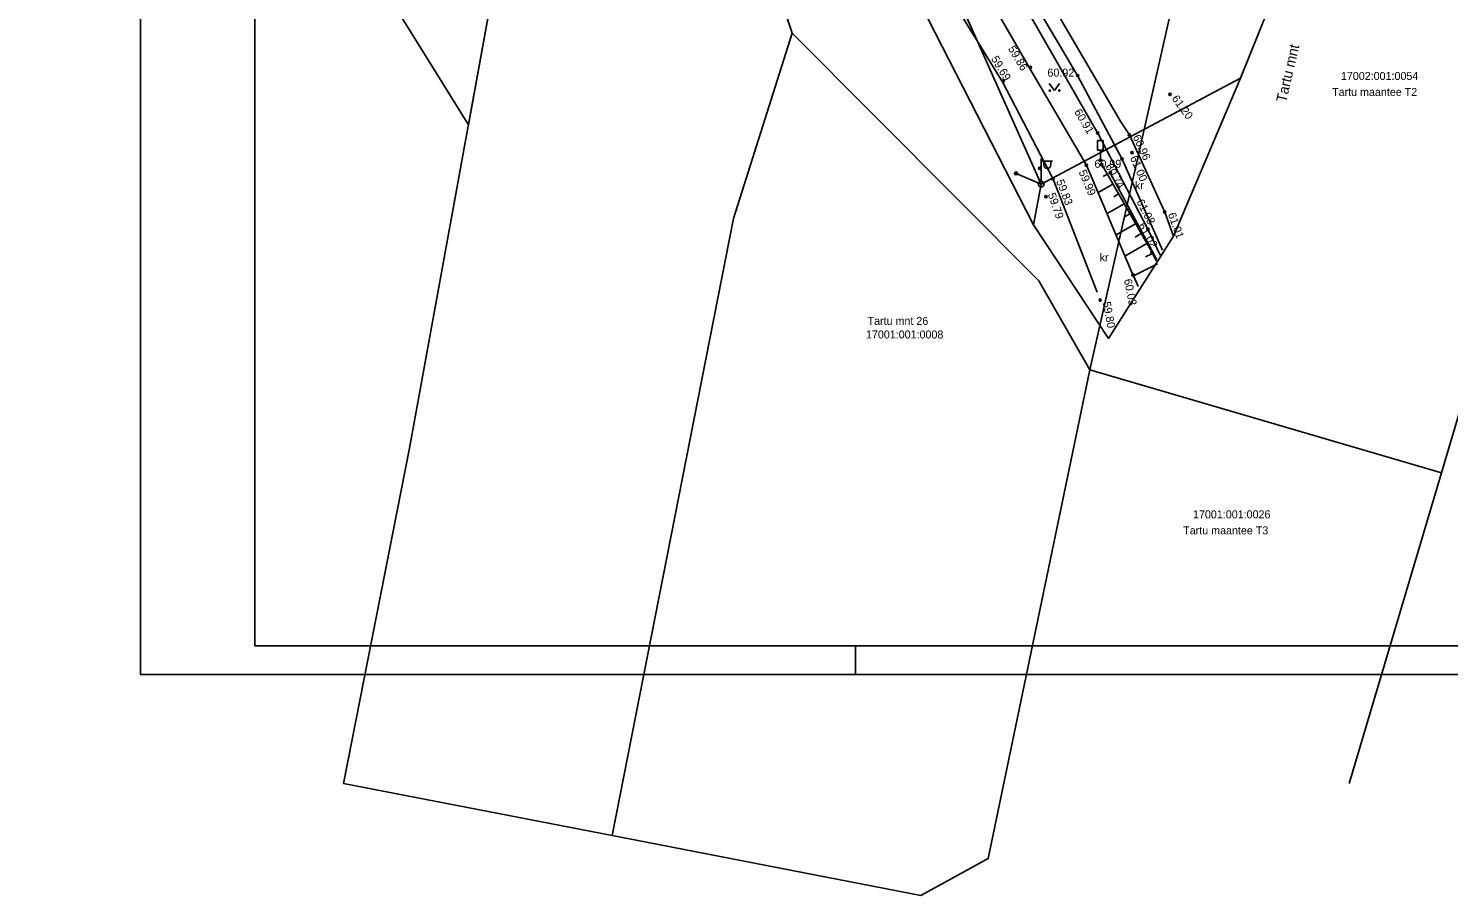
# Model space of a CAD drawing. Extents: x 640470 to 641709, y 6457253 to 6458140.
# Drawn here: x 641489.5 to 641613.7, y 6457458.5 to 6457534.3 of the extents above; entities that cross this region are included whole.
import ezdxf

# ---------------------------------------------------------------- set-up
doc = ezdxf.new("R2010")
doc.units = 0
for name, color, linetype in [('AED', 7, 'Continuous'), ('HALJASTUS', 7, 'Continuous'), ('KORGUS', 7, 'Continuous'), ('LIIKLUS', 7, 'Continuous'), ('MOOTPIIR', 7, 'Continuous'), ('MPOHULIIN', 7, 'Continuous'), ('PIIR', 7, 'Continuous'), ('POST', 7, 'Continuous'), ('RELJEEF', 7, 'Continuous'), ('TEE', 7, 'Continuous'), ('VORMISTUS', 7, 'Continuous')]:
    doc.layers.add(name, color=color, linetype=linetype)

msp = doc.modelspace()

# ---------------------------------------------------------------- linework, layer by layer
at = {"layer": 'AED'}
for points in [[(641588.67, 6457514.92), (641585.12, 6457522.89), (641581.24, 6457530.2), (641576.56, 6457538.11), (641572.39, 6457544.2)], [(641584.09, 6457521.7), (641588.16, 6457514.08)]]:
    msp.add_lwpolyline(points, dxfattribs=at)
at = {"layer": 'HALJASTUS'}
for p, q in [((641578.75, 6457529.49), (641579.21, 6457528.88)), ((641579.21, 6457528.88), (641579.66, 6457529.49))]:
    msp.add_line(p, q, dxfattribs=at)
for centre in [(641578.81, 6457528.88), (641579.64, 6457528.88)]:
    msp.add_circle(centre, 0.055, dxfattribs=at)
at = {"layer": 'KORGUS'}
for centre in [(641577.11, 6457530.92), (641574.74, 6457529.71), (641581.24, 6457530.2), (641589.32, 6457528.55), (641583, 6457525.17), (641583, 6457525.17), (641585.77, 6457525), (641586, 6457523.46), (641577.92, 6457522.08), (641582.01, 6457522.35), (641582.01, 6457522.35), (641583.23, 6457522.78), (641583.35, 6457522.41), (641585.12, 6457522.89), (641579.09, 6457521.14), (641584.09, 6457521.7), (641578.47, 6457519.61), (641588.86, 6457518.26), (641587.39, 6457516.75), (641587.75, 6457514.72), (641586.09, 6457512.76), (641583.21, 6457510.57)]:
    msp.add_circle(centre, 0.1, dxfattribs=at)
at = {"layer": 'LIIKLUS'}
for p, q in [((641582.98, 6457524.53), (641582.98, 6457523.68)), ((641583.48, 6457524.53), (641582.98, 6457524.53)), ((641583.48, 6457524.53), (641583.48, 6457523.68)), ((641583.48, 6457523.68), (641582.98, 6457523.68)), ((641583.23, 6457523.68), (641583.23, 6457522.78)), ((641583.48, 6457522.78), (641583.23, 6457522.78))]:
    msp.add_line(p, q, dxfattribs=at)
at = {"layer": 'MOOTPIIR'}
msp.add_lwpolyline([(641523.4, 6457649.77), (641522.68, 6457636.24), (641525.24, 6457619.39), (641529.55, 6457601.29), (641538.62, 6457590.04), (641545.29, 6457575.45), (641560.74, 6457549.66), (641577.37, 6457517.14), (641583.95, 6457507.2), (641589.62, 6457516.16), (641595.48, 6457529.96), (641599.6, 6457540.2), (641604.82, 6457553.21), (641604.35, 6457555.65), (641603.61, 6457555.78), (641595.94, 6457556.72), (641592.28, 6457558.07), (641577.63, 6457563.86), (641565.69, 6457591.35), (641552.28, 6457634.27), (641547.08, 6457660.88)], dxfattribs=at)
at = {"layer": 'MPOHULIIN'}
for points in [[(641513.49, 6457742.54), (641521.04, 6457690.23), (641529.28, 6457634.6), (641551.05, 6457581.23), (641578.05, 6457520.7), (641577.37, 6457517.14)], [(641578.05, 6457520.7), (641595.48, 6457529.96)]]:
    msp.add_lwpolyline(points, dxfattribs=at)
at = {"layer": 'PIIR'}
for points in [[(641548.28, 6457651.52), (641555.7, 6457623.17), (641568.76, 6457618.51), (641580.91, 6457632.25), (641583.98, 6457646.94), (641592.76, 6457643.38), (641586.57, 6457629.14), (641575.33, 6457616.18), (641559.28, 6457598.14), (641567.75, 6457580.4), (641577.63, 6457563.86), (641595.03, 6457560.84), (641582.31, 6457504.46), (641577.86, 6457512.23), (641556.28, 6457533.91), (641554.85, 6457538.27), (641535.37, 6457566.61), (641513.77, 6457601.74), (641510.21, 6457607.84), (641531.8, 6457619.98), (641521.28, 6457657.34)], [(641665.31, 6457629.41), (641657.77, 6457612.9), (641635.55, 6457555.21), (641627.22, 6457533.61), (641620.52, 6457520.65), (641613.05, 6457495.46), (641582.31, 6457504.46), (641595.03, 6457560.84), (641608.86, 6457598.36), (641605.41, 6457599.38), (641619.98, 6457632.08), (641624.93, 6457643.17)], [(641576.57, 6457476.86), (641582.31, 6457504.46), (641613.05, 6457495.46), (641604.99, 6457468.29)]]:
    msp.add_lwpolyline(points, dxfattribs=at)
for points in [[(641513.77, 6457601.74), (641489.49, 6457587.79), (641527.96, 6457525.89), (641535.37, 6457566.61)], [(641540.55, 6457463.75), (641551.14, 6457517.69), (641556.28, 6457533.91), (641554.85, 6457538.27), (641535.37, 6457566.61), (641522.81, 6457497.6), (641517.05, 6457468.27)], [(641556.28, 6457533.91), (641551.14, 6457517.69), (641540.55, 6457463.75), (641567.53, 6457458.48), (641573.42, 6457461.71), (641582.31, 6457504.46), (641577.86, 6457512.23)]]:
    msp.add_lwpolyline(points, close=True, dxfattribs=at)
at = {"layer": 'POST'}
for p, q in [((641578.05, 6457520.95), (641578.05, 6457522.95)), ((641578.05, 6457522.7), (641579.05, 6457522.7)), ((641578.28, 6457522.38), (641578.28, 6457522.7)), ((641578.89, 6457522.38), (641578.89, 6457522.7)), ((641578.05, 6457520.7), (641578.05, 6457520.7))]:
    msp.add_line(p, q, dxfattribs=at)
msp.add_lwpolyline([(641575.85, 6457521.64), (641578.05, 6457520.7)], dxfattribs=at)
for centre, radius in [((641575.85, 6457521.64), 0.125), ((641575.85, 6457521.64), 0.105), ((641575.85, 6457521.64), 0.0851), ((641575.85, 6457521.64), 0.0651), ((641575.85, 6457521.64), 0.0451), ((641575.85, 6457521.64), 0.0251), ((641575.85, 6457521.64), 0.00511), ((641578.05, 6457520.7), 0.25)]:
    msp.add_circle(centre, radius, dxfattribs=at)
msp.add_arc((641578.58, 6457522.38), 0.306, 180, 0, dxfattribs=at)
at = {"layer": 'RELJEEF'}
for p, q in [((641583.82, 6457521.58), (641583.46, 6457521.37)), ((641584.32, 6457520.71), (641583.02, 6457519.97)), ((641584.81, 6457519.84), (641584.39, 6457519.6)), ((641585.31, 6457518.98), (641583.81, 6457518.12)), ((641586.3, 6457517.24), (641584.6, 6457516.26)), ((641585.81, 6457518.11), (641585.33, 6457517.83)), ((641586.8, 6457516.37), (641586.26, 6457516.06)), ((641587.3, 6457515.5), (641585.38, 6457514.41)), ((641587.79, 6457514.63), (641587.17, 6457514.33)), ((641588.23, 6457513.74), (641586.11, 6457512.69))]:
    msp.add_line(p, q, dxfattribs=at)
for points in [[(641588.1, 6457514), (641587.75, 6457514.72), (641583.35, 6457522.41)], [(641586.53, 6457511.75), (641586.09, 6457512.76)]]:
    msp.add_lwpolyline(points, dxfattribs=at)
at = {"layer": 'TEE'}
for points in [[(641582.42, 6457526.14), (641569.64, 6457548.51), (641542.11, 6457599.46), (641540.78, 6457597.66), (641557.84, 6457563.89), (641572.92, 6457538), (641577.06, 6457530.81), (641582.01, 6457522.35)], [(641544.17, 6457581.38), (641554.61, 6457562.6), (641571.61, 6457534.59), (641574.69, 6457529.6), (641579.09, 6457521.14)], [(641565.95, 6457558.75), (641585.03, 6457526.16), (641585.77, 6457525)], [(641588.45, 6457514.5), (641587.39, 6457516.75), (641583, 6457525.17), (641582.42, 6457526.14)], [(641589.62, 6457516.16), (641588.86, 6457518.26), (641585.77, 6457525), (641585.03, 6457526.16)], [(641582.01, 6457522.35), (641586.16, 6457512.57)], [(641579.09, 6457521.14), (641582.94, 6457511.25)]]:
    msp.add_lwpolyline(points, dxfattribs=at)
at = {"layer": 'VORMISTUS'}
for p, q in [((641499.3, 6457626.32), (641499.3, 6457477.82)), ((641509.3, 6457623.82), (641509.3, 6457480.32)), ((641509.3, 6457480.32), (641706.8, 6457480.32)), ((641561.8, 6457477.82), (641561.8, 6457480.32)), ((641499.3, 6457477.82), (641709.3, 6457477.82))]:
    msp.add_line(p, q, dxfattribs=at)

# ---------------------------------------------------------------- texts
at = {"layer": 'KORGUS'}
for s, rotation, p in [('59.69', 301.2126, (641573.64, 6457531.66)), ('59.86', 301.2126, (641575.12, 6457532.54)), ('61.20', 306.3902, (641589.43, 6457528.17)), (' 60.91', 301.296, (641580.77, 6457527.24)), (' 60.96', 294.6549, (641585.93, 6457525.07)), (' 60.74', 299.7962, (641583.5, 6457522.49)), ('61.00', 293.4165, (641585.8, 6457523)), (' 59.83', 291.2835, (641579.25, 6457521.2)), (' 59.99', 293.0059, (641581.21, 6457522.01)), (' 59.79', 289.2248, (641578.53, 6457520.05)), (' 61.08', 297.5419, (641586.24, 6457519.39)), (' 61.02', 299.7962, (641586.38, 6457517.3)), (' 61.01', 289.7745, (641589.03, 6457518.32)), (' 60.03', 281.3416, (641585.23, 6457512.59)), (' 59.80', 280.7172, (641583.38, 6457510.61))]:
    msp.add_text(s, height=0.7, rotation=rotation, dxfattribs=at).set_placement(p)
for s, p in [('60.92', (641578.6, 6457530.1)), ('60.99', (641582.71, 6457522.13))]:
    msp.add_text(s, height=0.7, dxfattribs=at).set_placement(p)
at = {"layer": 'PIIR'}
for s, p in [('17002:001:0054', (641604.26, 6457529.81)), ('Tartu maantee T2', (641603.49, 6457528.41)), ('Tartu mnt 26', (641562.87, 6457508.39)), ('17001:001:0008', (641562.73, 6457507.2)), ('17001:001:0026', (641591.33, 6457491.47)), ('Tartu maantee T3', (641590.47, 6457490.07))]:
    msp.add_text(s, height=0.7, dxfattribs=at).set_placement(p)
at = {"layer": 'TEE'}
msp.add_text('Tartu mnt', height=0.9, rotation=76.7515, dxfattribs=at).set_placement((641599.46, 6457527.79))
for p in [(641586.25, 6457520.24), (641583.17, 6457513.95)]:
    msp.add_text('kr', height=0.7, dxfattribs=at).set_placement(p)

doc.saveas('drawing.dxf')
